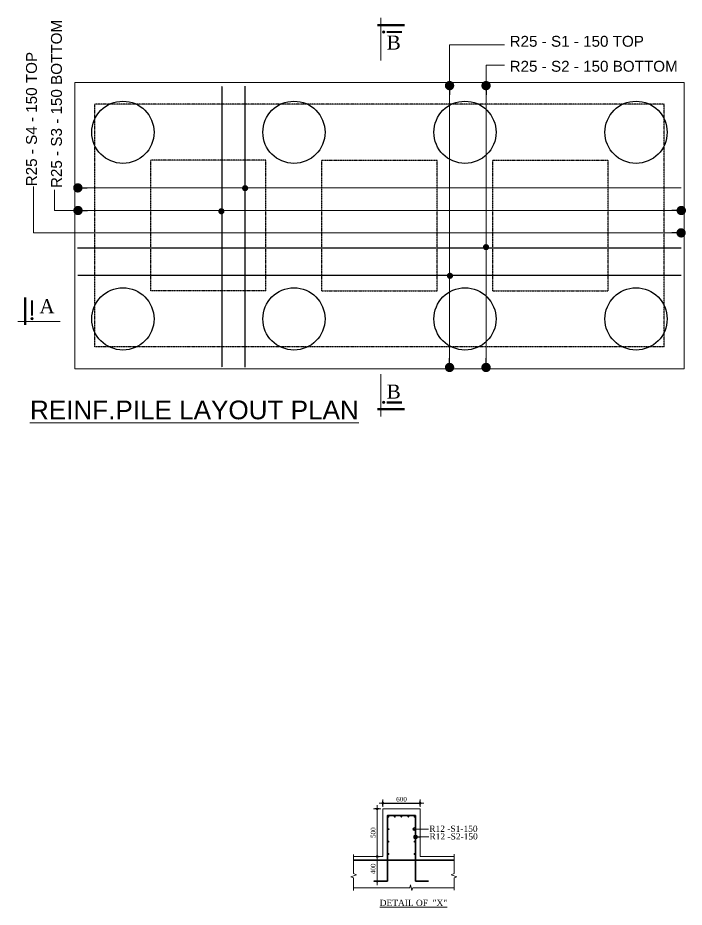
# Model space of a CAD drawing. Header units: millimetres. Extents: x -571543 to 35267, y -84886 to 197746.
# Drawn here: x -403242 to -392527, y 167351 to 181646 of the extents above; entities that cross this region are included whole.
import ezdxf

# ---------------------------------------------------------------- set-up
doc = ezdxf.new("R2010")
doc.units = ezdxf.units.MM
doc.header["$PDMODE"] = 2
doc.linetypes.add('DASHED', pattern=[0.75, 0.5, -0.25])
doc.linetypes.add('HIDDEN', pattern=[9.525, 6.35, -3.175])
doc.layers.get('Defpoints').update_dxf_attribs({"lineweight": 13})
for name, color, linetype, lineweight in [('Abutment W Line', 200, 'Continuous', 15), ('Dimision', 96, 'Continuous', 18), ('Pile', 11, 'Continuous', 15), ('Rod', 12, 'Continuous', 30), ('Rod -2', 5, 'Continuous', 35), ('Text', 7, 'Continuous', 15)]:
    doc.layers.add(name, color=color, linetype=linetype, lineweight=lineweight)
doc.layers.add('Pire Line', color=11, linetype='Continuous')
doc.styles.add('ROMANS', font='arial.ttf', dxfattribs={"height": 200})
doc.styles.get("Standard").update_dxf_attribs({"font": 'times.ttf'})
doc.dimstyles.new('ISO-25', dxfattribs={"dimtxt": 175, "dimasz": 100, "dimexe": 65, "dimexo": 115.625, "dimgap": 40, "dimtad": 1, "dimtoh": 1, "dimdec": 0, "dimtxsty": 'Standard', "dimblk": 'DOT', "dimcen": 300, "dimclrd": 256, "dimclre": 256, "dimclrt": 256, "dimadec": 0, "dimazin": 0, "dimtfac": 1, "dimtdec": 0, "dimtix": 1, "dimtmove": 0, "dimatfit": 3, "dimldrblk": 'DOT', "dimfxl": 75, "dimlwd": -1, "dimarcsym": 0})
doc.dimstyles.new('ISO-75', dxfattribs={"dimtxt": 75, "dimasz": 1, "dimexe": 35, "dimexo": 35, "dimgap": 35, "dimtad": 1, "dimdec": 0, "dimtxsty": 'Standard', "dimblk": 'D_TIC', "dimcen": 52.5, "dimclrd": 256, "dimclre": 256, "dimclrt": 256, "dimadec": 0, "dimazin": 0, "dimtfac": 1, "dimtdec": 0, "dimtix": 1, "dimtmove": 0, "dimatfit": 3, "dimldrblk": 'DOT', "dimfxl": 35, "dimfxlon": 1, "dimlwd": -1, "dimarcsym": 0})

# ---------------------------------------------------------------- blocks, each defined once
blk = doc.blocks.new('_Dot')
at = {"color": 0, "linetype": 'ByBlock', "lineweight": -2}
blk.add_line((-0.5, 0), (-1, 0), dxfattribs=at)
at = {"color": 0, "linetype": 'ByBlock', "const_width": 0.5}
blk.add_lwpolyline([(-0.25, 0, 1), (0.25, 0, 1)], format="xyb", close=True, dxfattribs=at)
blk = doc.blocks.new('rod')
at = {"layer": 'Rod', "ltscale": 10, "const_width": 15}
blk.add_lwpolyline([(-7.5, 0, 1), (7.5, 0, 1)], format="xyb", close=True, dxfattribs=at)
blk = doc.blocks.new('D_TIC')
at = {"layer": 'Dimision', "ltscale": 5}
for p, q in [((-60, 0), (60, 0)), ((0, 60), (0, -60))]:
    blk.add_line(p, q, dxfattribs=at)
at = {"layer": 'Dimision', "ltscale": 5, "const_width": 20}
blk.add_lwpolyline([(-10, 0, 1), (10, 0, 1)], format="xyb", close=True, dxfattribs=at)
blk = doc.blocks.new('*D348')
at = {"layer": 'Defpoints', "color": 0, "ltscale": 5, "transparency": 16777216}
for p in [(-397465, 168930), (-397324, 168930), (-397474, 168167)]:
    blk.add_point(p, dxfattribs=at)
at = {"layer": 'Dimision', "lineweight": -2, "ltscale": 5, "transparency": 16777216}
for p, q in [((-397430, 168930), (-397500, 168930)), ((-397465, 168167), (-397430, 168167))]:
    blk.add_line(p, q, dxfattribs=at)
at = {"layer": 'Dimision', "ltscale": 5, "transparency": 16777216}
blk.add_line((-397465, 168168), (-397465, 168929), dxfattribs=at)
for p, rotation in [((-397465, 168930), 90), ((-397465, 168167), 270)]:
    blk.add_blockref('D_TIC', p, dxfattribs=dict(at, rotation=rotation))
at = {"layer": 'Dimision', "lineweight": 20, "ltscale": 5, "transparency": 16777216, "insert": (-397528, 168549), "char_height": 75, "attachment_point": 5, "rotation": 90}
blk.add_mtext('500', dxfattribs=at)
blk = doc.blocks.new('*D349')
at = {"layer": 'Defpoints', "color": 0, "ltscale": 5, "transparency": 16777216}
for p in [(-397474, 168167), (-397465, 167767), (-397249, 167767)]:
    blk.add_point(p, dxfattribs=at)
at = {"layer": 'Dimision', "lineweight": -2, "ltscale": 5, "transparency": 16777216}
for p, q in [((-397465, 168167), (-397430, 168167)), ((-397430, 167767), (-397500, 167767))]:
    blk.add_line(p, q, dxfattribs=at)
at = {"layer": 'Dimision', "ltscale": 5, "transparency": 16777216}
blk.add_line((-397465, 168166), (-397465, 167768), dxfattribs=at)
for p, rotation in [((-397465, 168167), 90), ((-397465, 167767), 270)]:
    blk.add_blockref('D_TIC', p, dxfattribs=dict(at, rotation=rotation))
at = {"layer": 'Dimision', "lineweight": 20, "ltscale": 5, "transparency": 16777216, "insert": (-397528, 167967), "char_height": 75, "attachment_point": 5, "rotation": 90}
blk.add_mtext('400', dxfattribs=at)

msp = doc.modelspace()

# ---------------------------------------------------------------- hatches: boundary and pattern name
at = {"layer": 'Dimision', "ltscale": 5}
h = msp.add_hatch(color=256, dxfattribs=at)
h.paths.add_polyline_path([(-399636.8, 178907.6, 1), (-399536.8, 178907.6)])
h.paths.add_polyline_path([(-399636.8, 178907.6), (-399536.8, 178907.6, 1)])
h = msp.add_hatch(color=256, dxfattribs=at)
h.paths.add_polyline_path([(-399614.2, 178907.6, 1), (-399564.2, 178907.6)])
h.paths.add_polyline_path([(-399614.2, 178907.6), (-399564.2, 178907.6, 1)])
h = msp.add_hatch(color=256, dxfattribs=at)
h.paths.add_polyline_path([(-400018.6, 178536.8, 1), (-399918.6, 178536.8)])
h.paths.add_polyline_path([(-400018.6, 178536.8), (-399918.6, 178536.8, 1)])
h = msp.add_hatch(color=256, dxfattribs=at)
h.paths.add_polyline_path([(-399995.9, 178536.8, 1), (-399945.9, 178536.8)])
h.paths.add_polyline_path([(-399995.9, 178536.8), (-399945.9, 178536.8, 1)])
h = msp.add_hatch(color=256, dxfattribs=at)
h.paths.add_polyline_path([(-395762.9, 177960, 1), (-395662.9, 177960)])
h.paths.add_polyline_path([(-395762.9, 177960), (-395662.9, 177960, 1)])
h = msp.add_hatch(color=256, dxfattribs=at)
h.paths.add_polyline_path([(-395740.2, 177960, 1), (-395690.2, 177960)])
h.paths.add_polyline_path([(-395740.2, 177960), (-395690.2, 177960, 1)])
h = msp.add_hatch(color=256, dxfattribs=at)
h.paths.add_polyline_path([(-396343.6, 177498.9, 1), (-396243.6, 177498.9)])
h.paths.add_polyline_path([(-396343.6, 177498.9), (-396243.6, 177498.9, 1)])
h = msp.add_hatch(color=256, dxfattribs=at)
h.paths.add_polyline_path([(-396320.9, 177498.9, 1), (-396270.9, 177498.9)])
h.paths.add_polyline_path([(-396320.9, 177498.9), (-396270.9, 177498.9, 1)])
at = {"layer": 'Text'}
for points in [[(-397340.9, 181417.1, 1), (-397376.8, 181417.1, 1)], [(-403013.5, 176829.1, 1), (-403013.5, 176793.2, 1)], [(-397340.9, 175464.4, -1), (-397376.8, 175464.4, -1)]]:
    msp.add_hatch(color=256, dxfattribs=at).paths.add_polyline_path(points)

# ---------------------------------------------------------------- linework, layer by layer
at = {"layer": 'Abutment W Line'}
for p, q in [((-397372.6, 168167.2), (-397372.6, 168930.2)), ((-396772.6, 168930.2), (-397372.6, 168930.2)), ((-396772.6, 168167.2), (-396772.6, 168930.2)), ((-397372.6, 168167.2), (-397842.8, 168167.2)), ((-396227.6, 168167.2), (-396772.6, 168167.2))]:
    msp.add_line(p, q, dxfattribs=at)
for points in [[(-397842.8, 168196.9), (-397842.8, 167890.2), (-397796.4, 167873.3), (-397889.2, 167839.5), (-397842.8, 167822.7), (-397842.8, 167619)], [(-396227.6, 168201.6), (-396227.6, 167890.2), (-396274, 167873.3), (-396181.2, 167839.5), (-396227.6, 167822.7), (-396227.6, 167623.9)], [(-396227.6, 167662.9), (-396892.7, 167662.9), (-396903.9, 167618.8), (-396926.4, 167708.4), (-396937.7, 167662.9), (-397842.8, 167662.9)]]:
    msp.add_lwpolyline(points, dxfattribs=at)
at = {"layer": 'Dimision', "lineweight": 20}
msp.add_line((-396839.8, 168605.6), (-396638.3, 168605.6), dxfattribs=at)
at = {"layer": 'Dimision', "ltscale": 5}
for centre in [(-399589.2, 178907.6), (-399589.2, 178907.6), (-399970.9, 178536.8), (-399970.9, 178536.8), (-395715.2, 177960), (-395715.2, 177960), (-396295.9, 177498.9), (-396295.9, 177498.9)]:
    msp.add_circle(centre, 25, dxfattribs=at)
at = {"layer": 'Dimision', "lineweight": 20}
msp.add_circle((-396864.1, 168605.6), 24.3, dxfattribs=at)
at = {"layer": 'Pile', "ltscale": 3}
for p, q in [((-392526.8, 180605.7), (-402326.8, 180605.7)), ((-402326.8, 176005.7), (-402326.8, 180605.7)), ((-392526.8, 180605.7), (-392526.8, 176005.7)), ((-392526.8, 176005.7), (-402326.8, 176005.7))]:
    msp.add_line(p, q, dxfattribs=at)
at = {"layer": 'Pire Line', "linetype": 'HIDDEN', "ltscale": 0.2}
for p, q in [((-402001.8, 176355.7), (-402001.8, 180255.7)), ((-392851.8, 180255.7), (-402001.8, 180255.7)), ((-392851.8, 176355.7), (-392851.8, 180255.7)), ((-401101.8, 177255.7), (-401101.8, 179355.7)), ((-399251.8, 179355.7), (-401101.8, 179355.7)), ((-399251.8, 177255.7), (-399251.8, 179355.7)), ((-398351.8, 177255.7), (-398351.8, 179355.7)), ((-398351.8, 179355.7), (-396501.8, 179355.7)), ((-396501.8, 177255.7), (-396501.8, 179355.7)), ((-395601.8, 179355.7), (-393751.8, 179355.7)), ((-395601.8, 177255.7), (-395601.8, 179355.7)), ((-393751.8, 177255.7), (-393751.8, 179355.7)), ((-399251.8, 177255.7), (-401101.8, 177255.7)), ((-398351.8, 177255.7), (-396501.8, 177255.7)), ((-395601.8, 177255.7), (-393751.8, 177255.7)), ((-392851.8, 176355.7), (-402001.8, 176355.7))]:
    msp.add_line(p, q, dxfattribs=at)
at = {"layer": 'Pire Line', "ltscale": 0.25}
for centre in [(-401551.8, 179805.7), (-398801.8, 179805.7), (-396051.8, 179805.7), (-393301.8, 179805.7), (-401551.8, 176805.7), (-398801.8, 176805.7), (-396051.8, 176805.7), (-393301.8, 176805.7)]:
    msp.add_circle(centre, 500, dxfattribs=at)
at = {"layer": 'Rod', "linetype": 'DASHED', "ltscale": 5}
for p, q in [((-399962.1, 180547.3), (-399962.1, 176030.1)), ((-392576.8, 177944.9), (-402280.1, 177944.9))]:
    msp.add_line(p, q, dxfattribs=at)
at = {"layer": 'Rod', "ltscale": 0.1}
for p, q in [((-399592, 180547.3), (-399592, 176030.1)), ((-392576.8, 177503.4), (-402276.8, 177503.4))]:
    msp.add_line(p, q, dxfattribs=at)
at = {"layer": 'Rod -2'}
for points in [[(-397297.6, 167767.2), (-397297.6, 168825.2), (-396847.6, 168825.2)], [(-396847.6, 167767.2), (-396847.6, 168825.2)], [(-396227.6, 168107.1), (-397842.8, 168107.1)], [(-397297.6, 167767.2), (-397509.6, 167767.2), (-397509.6, 167767.2)], [(-396635.9, 167767.2), (-396847.6, 167767.2)]]:
    msp.add_lwpolyline(points, dxfattribs=at)
at = {"layer": 'Text'}
for p, q in [((-397407, 180961.8), (-397407, 181646)), ((-402558.2, 176763), (-403242.4, 176763)), ((-397407, 175919.7), (-397407, 175235.6))]:
    msp.add_line(p, q, dxfattribs=at)
at = {"layer": 'Text', "const_width": 35.9}
for points in [[(-397461.9, 181527.3), (-397019.5, 181527.3)], [(-397313.4, 181417.1), (-397063.9, 181417.1)], [(-403123.7, 176708.1), (-403123.7, 177150.5)], [(-403013.5, 176856.6), (-403013.5, 177106.1)], [(-397313.4, 175464.4), (-397063.9, 175464.4)], [(-397461.9, 175354.2), (-397019.5, 175354.2)]]:
    msp.add_lwpolyline(points, dxfattribs=at)
at = {"layer": 'Text'}
for centre in [(-397358.9, 181417.1), (-403013.5, 176811.1), (-397358.9, 175464.4)]:
    msp.add_circle(centre, 17.9, dxfattribs=at)

# ---------------------------------------------------------------- block references
at = {"layer": 'Text', "xscale": -1, "rotation": 270}
for p in [(-397280.5, 168805.6), (-397181.3, 168805.6), (-397075.1, 168805.6), (-396962.7, 168805.6), (-396864.1, 168805.6), (-397280.5, 168605.6), (-396864.1, 168605.6), (-397280.5, 168405.6), (-396864.1, 168405.6), (-397280.5, 168205.6), (-396864.1, 168205.6)]:
    msp.add_blockref('rod', p, dxfattribs=at)

# ---------------------------------------------------------------- texts
at = {"layer": 'Text', "style": 'ROMANS'}
for s, p in [('R25 - S3 - 150 BOTTOM', (-402533.4, 178909.4)), ('R25 - S4 - 150 TOP', (-402934.8, 178937.5))]:
    msp.add_text(s, height=175, rotation=90, dxfattribs=at).set_placement(p)
at = {"layer": 'Text'}
for s, height, p in [('B', 224.2, (-397310.7, 181136.1)), ('A', 224.2, (-402894.5, 176897.8)), ('B', 224.2, (-397310.7, 175526.3)), ('R12 -S1-150', 100, (-396625.3, 168562.3)), ('R12 -S2-150', 100, (-396622.8, 168439.2)), ('%%UDETAIL OF  "X"', 100, (-397422.6, 167370.9))]:
    msp.add_text(s, height=height, dxfattribs=at).set_placement(p)
at = {"layer": 'Text', "style": 'ROMANS'}
for s, p in [('R25 - S1 - 150 TOP', (-395334.7, 181180.6)), ('R25 - S2 - 150 BOTTOM', (-395334.7, 180779.2))]:
    msp.add_text(s, height=175, dxfattribs=at).set_placement(p)
at = {"layer": 'Text', "insert": (-403046.1, 175493.4), "char_height": 300, "width": 17029.005, "attachment_point": 1, "style": 'ROMANS'}
msp.add_mtext('{\\LREINF.PILE LAYOUT PLAN }', dxfattribs=at)

# ---------------------------------------------------------------- dimensions: what is measured, and where the dimension line sits
at = {"layer": 'Dimision', "lineweight": 20, "ltscale": 5}
msp.add_linear_dim(base=(-396772.6, 169023.1), p1=(-397372.6, 168930.2), p2=(-396772.6, 168930.2), text='600', dimstyle='ISO-75', override={"dimgap": 25}, dxfattribs=at).render()
dim = msp.add_linear_dim(base=(-397465, 168930.2), p1=(-397473.8, 168167.2), p2=(-397324.4, 168930.2), angle=90, text='500', dimstyle='ISO-75', override={"dimgap": 25}, dxfattribs=at)
dim.commit()
dim.dimension.update_dxf_attribs({"geometry": '*D348', "text_midpoint": (-397465, 168548.7), "dimtype": 160})
dim = msp.add_linear_dim(base=(-397465, 167767.2), p1=(-397473.8, 168167.2), p2=(-397249.4, 167767.2), angle=90, dimstyle='ISO-75', override={"dimgap": 25}, dxfattribs=at)
dim.commit()
dim.dimension.update_dxf_attribs({"geometry": '*D349', "text_midpoint": (-397528.1, 167967.2)})

# ---------------------------------------------------------------- leaders
at = {"layer": 'Dimision', "ltscale": 5}
for points in [[(-396300, 176026), (-396300, 181212.1), (-395414.4, 181212.1)], [(-395713.2, 176026), (-395713.2, 180884.9), (-395414.4, 180884.9)], [(-396300, 180555.7), (-396300, 176026)], [(-395713.2, 180555.7), (-395713.2, 176026)], [(-392576.8, 178189.3), (-402991.6, 178189.3), (-402991.6, 178936.9)], [(-392574, 178548.7), (-402653.7, 178548.5), (-402653.7, 178882.6)], [(-402276.8, 178912.5), (-392576.8, 178912.5)], [(-402274, 178548.7), (-392574, 178548.7)]]:
    msp.add_leader(points, dimstyle='ISO-25', override={"dimasz": 150, "dimtad": 0}, dxfattribs=at)
at = {"layer": 'Dimision', "lineweight": 20}
msp.add_leader([(-396847.5, 168479.6), (-396634.9, 168479.6)], dimstyle='ISO-25', override={"dimasz": 75, "dimtad": 0}, dxfattribs=at)

doc.saveas('drawing.dxf')
